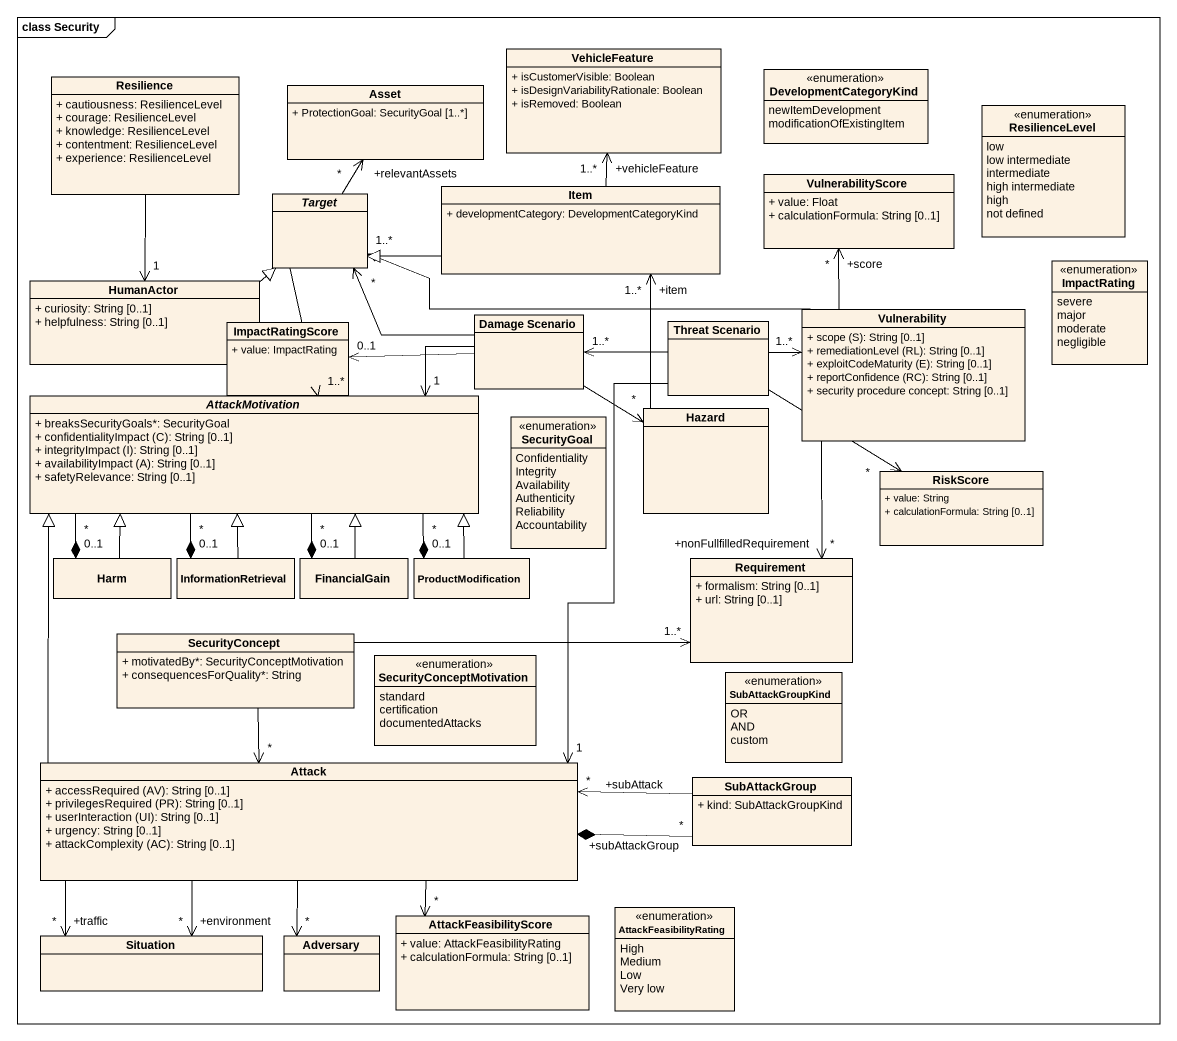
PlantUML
@startuml
mainframe class Security
hide circle
hide empty members
skinparam classAttributeIconSize 0
class VehicleFeature {
  + isCustomerVisible: Boolean
  + isDesignVariabilityRationale: Boolean
  + isRemoved: Boolean
}
enum DevelopmentCategoryKind {
  newItemDevelopment
  modificationOfExistingItem
}
class Resilience {
  + cautiousness: ResilienceLevel
  + courage: ResilienceLevel
  + knowledge: ResilienceLevel
  + contentment: ResilienceLevel
  + experience: ResilienceLevel
}
class Asset {
  + ProtectionGoal: SecurityGoal [1..*]
}
enum ResilienceLevel {
  low
  low intermediate
  intermediate
  high intermediate
  high
  not defined
}
abstract class Target
class Item {
  + developmentCategory: DevelopmentCategoryKind
}
class VulnerabilityScore {
  + value: Float
  + calculationFormula: String [0..1]
}
enum ImpactRating {
  severe
  major
  moderate
  negligible
}
class HumanActor {
  + curiosity: String [0..1]
  + helpfulness: String [0..1]
}
class Vulnerability {
  {field} + scope (S): String [0..1]
  {field} + remediationLevel (RL): String [0..1]
  {field} + exploitCodeMaturity (E): String [0..1]
  {field} + reportConfidence (RC): String [0..1]
  + security procedure concept: String [0..1]
}
class ImpactRatingScore {
  + value: ImpactRating
}
class "Damage Scenario" as Damage_Scenario
class "Threat Scenario" as Threat_Scenario
abstract class AttackMotivation {
  + breaksSecurityGoals*: SecurityGoal
  {field} + confidentialityImpact (C): String [0..1]
  {field} + integrityImpact (I): String [0..1]
  {field} + availabilityImpact (A): String [0..1]
  + safetyRelevance: String [0..1]
}
enum SecurityGoal {
  Confidentiality
  Integrity
  Availability
  Authenticity
  Reliability
  Accountability
}
class Hazard
class RiskScore {
  + value: String
  + calculationFormula: String [0..1]
}
class Harm
class InformationRetrieval
class FinancialGain
class ProductModification
class Requirement {
  + formalism: String [0..1]
  + url: String [0..1]
}
class SecurityConcept {
  + motivatedBy*: SecurityConceptMotivation
  + consequencesForQuality*: String
}
enum SecurityConceptMotivation {
  standard
  certification
  documentedAttacks
}
enum SubAttackGroupKind {
  OR
  AND
  custom
}
class Attack {
  {field} + accessRequired (AV): String [0..1]
  {field} + privilegesRequired (PR): String [0..1]
  {field} + userInteraction (UI): String [0..1]
  + urgency: String [0..1]
  {field} + attackComplexity (AC): String [0..1]
}
class SubAttackGroup {
  + kind: SubAttackGroupKind
}
class AttackFeasibilityScore {
  + value: AttackFeasibilityRating
  + calculationFormula: String [0..1]
}
enum AttackFeasibilityRating {
  High
  Medium
  Low
  Very low
}
class Situation
class Adversary
Resilience --> "1" HumanActor
Target -up-> "+relevantAssets\n*" Asset
Target --> "1..*" AttackMotivation
Item -up-> "+vehicleFeature\n1..*" VehicleFeature
Item -left-|> Target
HumanActor -right-|> Target
Vulnerability -left-> "1..*" Target
Vulnerability -up-> "+score\n*" VulnerabilityScore
Vulnerability --> "+nonFullfilledRequirement\n*" Requirement
Damage_Scenario -left-> "*" Target
Damage_Scenario -left-> "0..1" ImpactRatingScore
Damage_Scenario -left-> "1" AttackMotivation
Damage_Scenario --> "*" Hazard
Threat_Scenario -right-> "1..*" Vulnerability
Threat_Scenario -left-> "1..*" Damage_Scenario
Threat_Scenario --> "*" RiskScore
Threat_Scenario --> "1" Attack
Hazard -up-> "+item\n1..*" Item
Harm -up-|> AttackMotivation
Harm "0..1" *-up- "*" AttackMotivation
InformationRetrieval -up-|> AttackMotivation
InformationRetrieval "0..1" *-up- "*" AttackMotivation
FinancialGain -up-|> AttackMotivation
FinancialGain "0..1" *-up- "*" AttackMotivation
ProductModification "0..1" *-left- "*" AttackMotivation
ProductModification -left-|> AttackMotivation
SecurityConcept -right-> "1..*" Requirement
SecurityConcept --> "*" Attack
Attack -up-|> AttackMotivation
Attack --> "*" AttackFeasibilityScore
Attack --> "+traffic\n*" Situation
Attack --> "+environment\n*" Situation
Attack --> "*" Adversary
SubAttackGroup "*" -left-* Attack : +subAttackGroup
SubAttackGroup -left-> "*" Attack : +subAttack
@enduml
